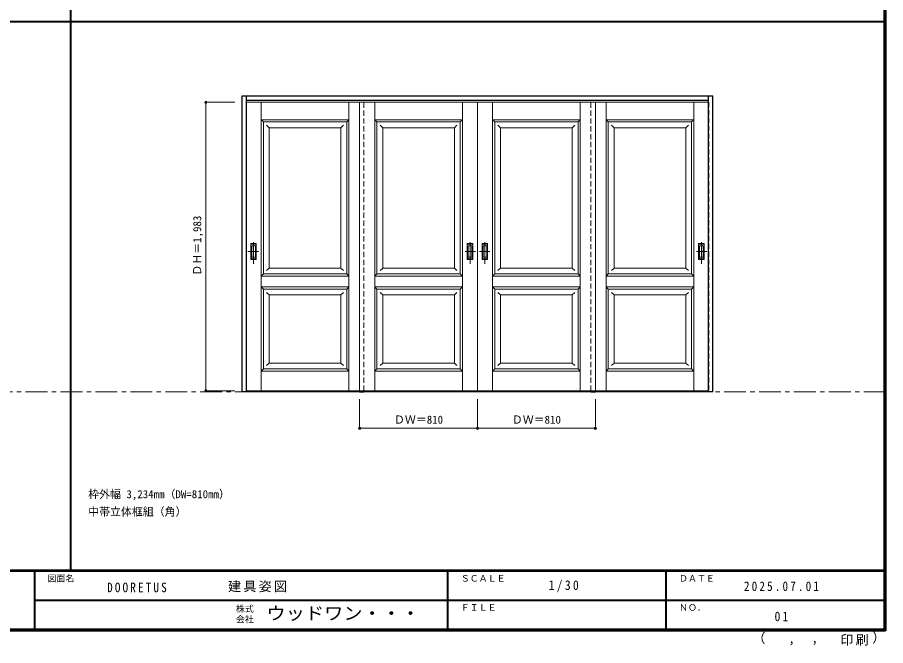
# Model space of a CAD drawing. Units: millimetres, scale not verified. Extents: x -6000 to 5700, y -4307 to 4260.
# Drawn here: x -267 to 5700, y -4307 to 12 of the extents above; entities that cross this region are included whole.
import ezdxf
from ezdxf.enums import TextEntityAlignment as Align

# ---------------------------------------------------------------- set-up
doc = ezdxf.new("R2010")
doc.units = ezdxf.units.MM
doc.header["$LTSCALE"] = 30
doc.header["$PDMODE"] = 32
doc.header["$PDSIZE"] = 15
doc.linetypes.add('CHAIN1', pattern=[8, 5, -1, 1, -1])
doc.linetypes.add('DASHED1', pattern=[1.8, 1.2, -0.6])
for name, color, linetype, lineweight in [('0-1_通り芯', 7, 'CHAIN1', 18), ('0-2_扉', 7, 'Continuous', 18), ('0-4_枠', 3, 'Continuous', 25), ('0-6_引手', 7, 'Continuous', 18), ('0-B_寸法', 7, 'Continuous', 9), ('F-1_枠', 6, 'Continuous', 40)]:
    doc.layers.add(name, color=color, linetype=linetype, lineweight=lineweight)
doc.layers.add('0-A_文字', color=7, linetype='Continuous')
doc.layers.add('F-A_文字', color=7, linetype='Continuous')
doc.styles.add('ＭＳ ゴシック', font='')
doc.styles.get('ＭＳ ゴシック').set_extended_font_data('MS Gothic')

msp = doc.modelspace()

# ---------------------------------------------------------------- linework, layer by layer
at = {"layer": '0-1_通り芯'}
msp.add_line((-5490, -2562.5), (5690, -2562.5), dxfattribs=at)
at = {"layer": '0-2_扉', "color": 4, "linetype": 'DASHED1', "lineweight": 9}
for p, q in [((1305, -571.5), (1305, -2554.5)), ((1308, -571.5), (1305, -571.5)), ((2115, -2554.5), (2115, -571.5)), ((2895, -571.5), (2895, -575.5)), ((2895, -571.5), (2895, -575.5)), ((3675, -2554.5), (3675, -571.5)), ((4482, -571.5), (4485, -571.5)), ((4485, -571.5), (4485, -2554.5)), ((1308, -2554.5), (1305, -2554.5)), ((4482, -2554.5), (4485, -2554.5))]:
    msp.add_line(p, q, dxfattribs=at)
at = {"layer": '0-2_扉'}
for p, q in [((1308, -571.5), (2115, -571.5)), ((1408.5, -2554.5), (1408.5, -571.5)), ((2011.5, -2554.5), (2011.5, -571.5)), ((2895, -571.5), (2085, -571.5)), ((2188.5, -2554.5), (2188.5, -571.5)), ((2791.5, -2554.5), (2791.5, -571.5)), ((2895, -571.5), (2895, -2554.5)), ((2895, -571.5), (3705, -571.5)), ((2895, -571.5), (2895, -2554.5)), ((2998.5, -2554.5), (2998.5, -571.5)), ((3601.5, -2554.5), (3601.5, -571.5)), ((4482, -571.5), (3675, -571.5)), ((3778.5, -2554.5), (3778.5, -571.5)), ((4381.5, -2554.5), (4381.5, -571.5)), ((1408.5, -691.5), (1423.5, -706.5)), ((1423.5, -1620.26), (1423.5, -706.5)), ((1423.5, -706.5), (1996.5, -706.5)), ((1996.5, -1751.5), (1996.5, -706.5)), ((2203.5, -1751.5), (2203.5, -706.5)), ((2776.5, -706.5), (2203.5, -706.5)), ((2791.5, -691.5), (2776.5, -706.5)), ((2776.5, -1620.26), (2776.5, -706.5)), ((2998.5, -691.5), (3013.5, -706.5)), ((3013.5, -1620.26), (3013.5, -706.5)), ((3013.5, -706.5), (3586.5, -706.5)), ((3586.5, -1751.5), (3586.5, -706.5)), ((3793.5, -1751.5), (3793.5, -706.5)), ((4366.5, -706.5), (3793.5, -706.5)), ((4381.5, -691.5), (4366.5, -706.5)), ((4366.5, -1620.26), (4366.5, -706.5)), ((1463.54, -746.5), (1445.86, -728.82)), ((1956.5, -746.5), (1463.5, -746.5)), ((1463.5, -1711.5), (1463.5, -746.5)), ((1956.5, -746.5), (1974.18, -728.82)), ((1956.5, -746.5), (1956.5, -1711.5)), ((2243.5, -746.5), (2225.82, -728.82)), ((2243.5, -746.5), (2736.5, -746.5)), ((2243.5, -746.5), (2243.5, -1711.5)), ((2736.46, -746.5), (2754.14, -728.82)), ((2736.5, -1711.5), (2736.5, -746.5)), ((3053.54, -746.5), (3035.86, -728.82)), ((3546.5, -746.5), (3053.5, -746.5)), ((3053.5, -1711.5), (3053.5, -746.5)), ((3546.5, -746.5), (3564.18, -728.82)), ((3546.5, -746.5), (3546.5, -1711.5)), ((3833.5, -746.5), (3815.82, -728.82)), ((3833.5, -746.5), (4326.5, -746.5)), ((3833.5, -746.5), (3833.5, -1711.5)), ((4326.46, -746.5), (4344.14, -728.82)), ((4326.5, -1711.5), (4326.5, -746.5)), ((1423.69, -889.5), (1423.5, -889.5)), ((2776.31, -889.5), (2776.5, -889.5)), ((3013.69, -889.5), (3013.5, -889.5)), ((4366.31, -889.5), (4366.5, -889.5)), ((1423.5, -1751.5), (1423.5, -1609.45)), ((2776.5, -1751.5), (2776.5, -1609.45)), ((3013.5, -1751.5), (3013.5, -1609.45)), ((4366.5, -1751.5), (4366.5, -1609.45)), ((1463.5, -1711.5), (1445.82, -1729.18)), ((1956.5, -1711.5), (1463.5, -1711.5)), ((1956.5, -1711.5), (1974.18, -1729.18)), ((2243.5, -1711.5), (2225.82, -1729.18)), ((2243.5, -1711.5), (2736.5, -1711.5)), ((2736.5, -1711.5), (2754.18, -1729.18)), ((3053.5, -1711.5), (3035.82, -1729.18)), ((3546.5, -1711.5), (3053.5, -1711.5)), ((3546.5, -1711.5), (3564.18, -1729.18)), ((3833.5, -1711.5), (3815.82, -1729.18)), ((3833.5, -1711.5), (4326.5, -1711.5)), ((4326.5, -1711.5), (4344.18, -1729.18)), ((1408.5, -1766.5), (1423.5, -1751.5)), ((1423.5, -1751.5), (1612.5, -1751.5)), ((1996.5, -1751.5), (1468.5, -1751.5)), ((2203.5, -1751.5), (2731.5, -1751.5)), ((2776.5, -1751.5), (2587.5, -1751.5)), ((2791.5, -1766.5), (2776.5, -1751.5)), ((2998.5, -1766.5), (3013.5, -1751.5)), ((3013.5, -1751.5), (3202.5, -1751.5)), ((3586.5, -1751.5), (3058.5, -1751.5)), ((3793.5, -1751.5), (4321.5, -1751.5)), ((4366.5, -1751.5), (4177.5, -1751.5)), ((4381.5, -1766.5), (4366.5, -1751.5)), ((1408.5, -1841.5), (1423.5, -1856.5)), ((1408.5, -1841.5), (2011.5, -1841.5)), ((2791.5, -1841.5), (2188.5, -1841.5)), ((2791.5, -1841.5), (2776.5, -1856.5)), ((2998.5, -1841.5), (3013.5, -1856.5)), ((2998.5, -1841.5), (3601.5, -1841.5)), ((4381.5, -1841.5), (3778.5, -1841.5)), ((4381.5, -1841.5), (4366.5, -1856.5)), ((1423.5, -2404.5), (1423.5, -1856.5)), ((1463.54, -1896.5), (1445.86, -1878.82)), ((1956.5, -1896.5), (1463.5, -1896.5)), ((1463.5, -2364.5), (1463.5, -1896.5)), ((1956.5, -1896.5), (1974.18, -1878.82)), ((1956.5, -1896.5), (1956.5, -2364.5)), ((1996.5, -2404.5), (1996.5, -1856.5)), ((2203.5, -2404.5), (2203.5, -1856.5)), ((2243.5, -1896.5), (2225.82, -1878.82)), ((2243.5, -1896.5), (2736.5, -1896.5)), ((2243.5, -1896.5), (2243.5, -2364.5)), ((2736.46, -1896.5), (2754.14, -1878.82)), ((2736.5, -2364.5), (2736.5, -1896.5)), ((2776.5, -2404.5), (2776.5, -1856.5)), ((3013.5, -2404.5), (3013.5, -1856.5)), ((3053.54, -1896.5), (3035.86, -1878.82)), ((3546.5, -1896.5), (3053.5, -1896.5)), ((3053.5, -2364.5), (3053.5, -1896.5)), ((3546.5, -1896.5), (3564.18, -1878.82)), ((3546.5, -1896.5), (3546.5, -2364.5)), ((3586.5, -2404.5), (3586.5, -1856.5)), ((3793.5, -2404.5), (3793.5, -1856.5)), ((3833.5, -1896.5), (3815.82, -1878.82)), ((3833.5, -1896.5), (4326.5, -1896.5)), ((3833.5, -1896.5), (3833.5, -2364.5)), ((4326.46, -1896.5), (4344.14, -1878.82)), ((4326.5, -2364.5), (4326.5, -1896.5)), ((4366.5, -2404.5), (4366.5, -1856.5)), ((1463.5, -2364.5), (1445.82, -2382.18)), ((1463.5, -2364.5), (1463.5, -2363.07)), ((1956.5, -2364.5), (1463.5, -2364.5)), ((1956.5, -2364.5), (1974.18, -2382.18)), ((2243.5, -2364.5), (2225.82, -2382.18)), ((2243.5, -2364.5), (2736.5, -2364.5)), ((2736.5, -2364.5), (2736.5, -2363.07)), ((2736.5, -2364.5), (2754.18, -2382.18)), ((3053.5, -2364.5), (3035.82, -2382.18)), ((3053.5, -2364.5), (3053.5, -2363.07)), ((3546.5, -2364.5), (3053.5, -2364.5)), ((3546.5, -2364.5), (3564.18, -2382.18)), ((3833.5, -2364.5), (3815.82, -2382.18)), ((3833.5, -2364.5), (4326.5, -2364.5)), ((4326.5, -2364.5), (4326.5, -2363.07)), ((4326.5, -2364.5), (4344.18, -2382.18)), ((1423.5, -2404.5), (1408.5, -2419.5)), ((1408.5, -2419.5), (2011.5, -2419.5)), ((2791.5, -2419.5), (2188.5, -2419.5)), ((2776.5, -2404.5), (2791.5, -2419.5)), ((3013.5, -2404.5), (2998.5, -2419.5)), ((2998.5, -2419.5), (3601.5, -2419.5)), ((4381.5, -2419.5), (3778.5, -2419.5)), ((4366.5, -2404.5), (4381.5, -2419.5)), ((1308, -2554.5), (2115, -2554.5)), ((4482, -2554.5), (3675, -2554.5))]:
    msp.add_line(p, q, dxfattribs=at)
at = {"layer": '0-2_扉', "color": 3, "lineweight": 25}
for p, q in [((2085, -2562.5), (2115, -2562.5)), ((3675, -2562.5), (3705, -2562.5))]:
    msp.add_line(p, q, dxfattribs=at)
at = {"layer": '0-2_扉'}
for points in [[(2895, -2554.5), (2085, -2554.5), (2085, -571.5)], [(2895, -2554.5), (3705, -2554.5), (3705, -571.5)], [(1408.5, -691.5), (2011.5, -691.5), (1996.5, -706.5)], [(2791.5, -691.5), (2188.5, -691.5), (2203.5, -706.5)], [(2998.5, -691.5), (3601.5, -691.5), (3586.5, -706.5)], [(4381.5, -691.5), (3778.5, -691.5), (3793.5, -706.5)], [(1996.5, -1751.5), (2011.5, -1766.5), (1408.5, -1766.5)], [(2203.5, -1751.5), (2188.5, -1766.5), (2791.5, -1766.5)], [(3586.5, -1751.5), (3601.5, -1766.5), (2998.5, -1766.5)], [(3793.5, -1751.5), (3778.5, -1766.5), (4381.5, -1766.5)], [(1423.5, -1856.5), (1996.5, -1856.5), (2011.5, -1841.5)], [(2776.5, -1856.5), (2203.5, -1856.5), (2188.5, -1841.5)], [(3013.5, -1856.5), (3586.5, -1856.5), (3601.5, -1841.5)], [(4366.5, -1856.5), (3793.5, -1856.5), (3778.5, -1841.5)], [(1423.5, -2404.5), (1996.5, -2404.5), (2011.5, -2419.5)], [(2776.5, -2404.5), (2203.5, -2404.5), (2188.5, -2419.5)], [(3013.5, -2404.5), (3586.5, -2404.5), (3601.5, -2419.5)], [(4366.5, -2404.5), (3793.5, -2404.5), (3778.5, -2419.5)]]:
    msp.add_lwpolyline(points, dxfattribs=at)
at = {"layer": '0-4_枠'}
for p, q in [((1278, -2562.5), (1278, -527.5)), ((1278, -527.5), (4512, -527.5)), ((1308, -2562.5), (1308, -527.5)), ((4482, -2562.5), (4482, -527.5)), ((4512, -2562.5), (4512, -527.5)), ((1308, -557.5), (4482, -557.5)), ((1308, -2562.5), (1278, -2562.5)), ((4482, -2559.5), (1308, -2559.5)), ((4482, -2562.5), (1308, -2562.5)), ((4512, -2562.5), (4482, -2562.5))]:
    msp.add_line(p, q, dxfattribs=at)
at = {"layer": '0-6_引手'}
for p, q in [((1337, -1542), (1375, -1542)), ((1337, -1652), (1337, -1542)), ((1375, -1652), (1375, -1542)), ((2863, -1542), (2825, -1542)), ((2825, -1652), (2825, -1542)), ((2863, -1652), (2863, -1542)), ((2927, -1542), (2965, -1542)), ((2927, -1652), (2927, -1542)), ((2965, -1652), (2965, -1542)), ((4453, -1542), (4415, -1542)), ((4415, -1652), (4415, -1542)), ((4453, -1652), (4453, -1542)), ((1343.5, -1558), (1368.5, -1558)), ((1343.5, -1636), (1343.5, -1558)), ((1368.5, -1636), (1368.5, -1558)), ((2856.5, -1558), (2831.5, -1558)), ((2831.5, -1636), (2831.5, -1558)), ((2856.5, -1636), (2856.5, -1558)), ((2933.5, -1558), (2958.5, -1558)), ((2933.5, -1636), (2933.5, -1558)), ((2958.5, -1636), (2958.5, -1558)), ((4446.5, -1558), (4421.5, -1558)), ((4421.5, -1636), (4421.5, -1558)), ((4446.5, -1636), (4446.5, -1558)), ((1337, -1652), (1375, -1652)), ((1343.5, -1636), (1368.5, -1636)), ((2863, -1652), (2825, -1652)), ((2856.5, -1636), (2831.5, -1636)), ((2927, -1652), (2965, -1652)), ((2933.5, -1636), (2958.5, -1636)), ((4453, -1652), (4415, -1652)), ((4446.5, -1636), (4421.5, -1636))]:
    msp.add_line(p, q, dxfattribs=at)
at = {"layer": '0-6_引手', "linetype": 'CHAIN1'}
for p, q in [((1356, -1682.23), (1356, -1511.38)), ((2844, -1682.23), (2844, -1511.38)), ((2946, -1682.23), (2946, -1511.38)), ((4434, -1682.23), (4434, -1511.38)), ((1317.93, -1597), (1390.43, -1597)), ((2882.07, -1597), (2809.56, -1597)), ((2907.93, -1597), (2980.43, -1597)), ((4472.07, -1597), (4399.56, -1597))]:
    msp.add_line(p, q, dxfattribs=at)
at = {"layer": '0-6_引手', "linetype": 'DASHED1'}
for p, q in [((1372, -1648), (1372, -1546)), ((2828, -1648), (2828, -1546)), ((2962, -1648), (2962, -1546)), ((4418, -1648), (4418, -1546)), ((1340, -1648), (1372, -1648)), ((2860, -1648), (2828, -1648)), ((2930, -1648), (2962, -1648)), ((4450, -1648), (4418, -1648))]:
    msp.add_line(p, q, dxfattribs=at)
for points in [[(1340, -1648), (1340, -1546), (1372, -1546)], [(2860, -1648), (2860, -1546), (2828, -1546)], [(2930, -1648), (2930, -1546), (2962, -1546)], [(4450, -1648), (4450, -1546), (4418, -1546)]]:
    msp.add_lwpolyline(points, dxfattribs=at)
at = {"layer": '0-B_寸法', "color": 4}
for p, q in [((1028, -571.5), (1228, -571.5)), ((1028, -571.5), (1028, -2554.5)), ((1028, -2554.5), (1228, -2554.5)), ((2085, -2812.5), (2085, -2612.5)), ((2895, -2812.5), (2895, -2612.5)), ((3705, -2812.5), (3705, -2612.5)), ((2085, -2812.5), (3705, -2812.5))]:
    msp.add_line(p, q, dxfattribs=at)
at = {"layer": '0-B_寸法'}
for p in [(1028, -571.5), (1028, -2554.5), (2085, -2812.5), (2895, -2812.5), (3705, -2812.5)]:
    msp.add_point(p, dxfattribs=at)
at = {"layer": 'F-1_枠'}
for p, q in [((100, -3790), (100, 4175)), ((5690, 4175), (5690, -4205)), ((5695, 4175), (5695, -4205)), ((5700, 4175), (5700, -4205)), ((-6000, -15.5), (5700, -15.5)), ((5700, -3790), (-6000, -3790)), ((5700, -3795), (-6000, -3795)), ((-150, -3795), (-150, -4195)), ((2690, -3795), (2690, -4195)), ((4190, -3795), (4190, -4195)), ((-150, -3995), (5690, -3995.01)), ((5700, -4195), (-6000, -4195)), ((5700, -4200), (-6000, -4200)), ((5700, -4205), (-6000, -4205))]:
    msp.add_line(p, q, dxfattribs=at)

# ---------------------------------------------------------------- texts
at = {"layer": '0-A_文字', "style": 'ＭＳ ゴシック'}
for s, p in [('枠外幅 3,234mm（DW=810mm）', (220, -3310)), ('中帯立体框組（角）', (220, -3430))]:
    msp.add_text(s, height=54.99, dxfattribs=at).set_placement(p, align=Align.BOTTOM_LEFT)
at = {"layer": '0-B_寸法', "style": 'ＭＳ ゴシック'}
msp.add_text('ＤＨ＝1,983', height=54.99, rotation=90, dxfattribs=at).set_placement((1013, -1763.25), align=Align.BOTTOM_LEFT)
for p in [(2321.25, -2797.5), (3131.25, -2797.5)]:
    msp.add_text('ＤＷ＝810', height=54.99, dxfattribs=at).set_placement(p, align=Align.BOTTOM_LEFT)
at = {"layer": 'F-A_文字', "style": 'ＭＳ ゴシック'}
for s, height, p in [('図面名', 43.99, (-60, -3880)), ('ＳＣＡＬＥ', 43.99, (2780, -3880)), ('ＤＡＴＥ', 43.99, (4280, -3880)), ('株式', 43.99, (1235, -4089)), ('ＦＩＬＥ', 43.99, (2780, -4080)), ('ＮＯ．', 43.99, (4280, -4080)), ('会社', 43.99, (1235, -4161)), ('（', 65.98, (4784.03, -4308.31)), ('）', 65.98, (5608.4, -4304.13)), (',', 65.98, (5031.28, -4308.31)), (',', 65.98, (5190.2, -4305.53))]:
    msp.add_text(s, height=height, dxfattribs=at).set_placement(p, align=Align.BOTTOM_LEFT)
at = {"layer": 'F-A_文字', "style": 'ＭＳ ゴシック', "width": 1.1}
msp.add_text('ウッドワン・・・', height=87.98, dxfattribs=at).set_placement((1445, -4155), align=Align.BOTTOM_LEFT)
at = {"layer": 'F-A_文字', "char_height": 65.98, "attachment_point": 7, "style": 'ＭＳ ゴシック'}
for s, insert in [('\\T1.39;\\W0.85;DOORETUS', (350, -3940.79)), ('\\T1.17;建具姿図', (1180.42, -3940)), ('\\T1.38;\\W0.9;1/30', (3383.75, -3940)), ('\\T1.39;\\W0.85;2025.07.01', (4726.25, -3932.5)), ('\\T1.36;\\W0.9;01', (4936.25, -4140)), ('\\T1.17;印刷', (5388.15, -4306.92))]:
    msp.add_mtext(s, dxfattribs=dict(at, insert=insert))

doc.saveas('drawing.dxf')
